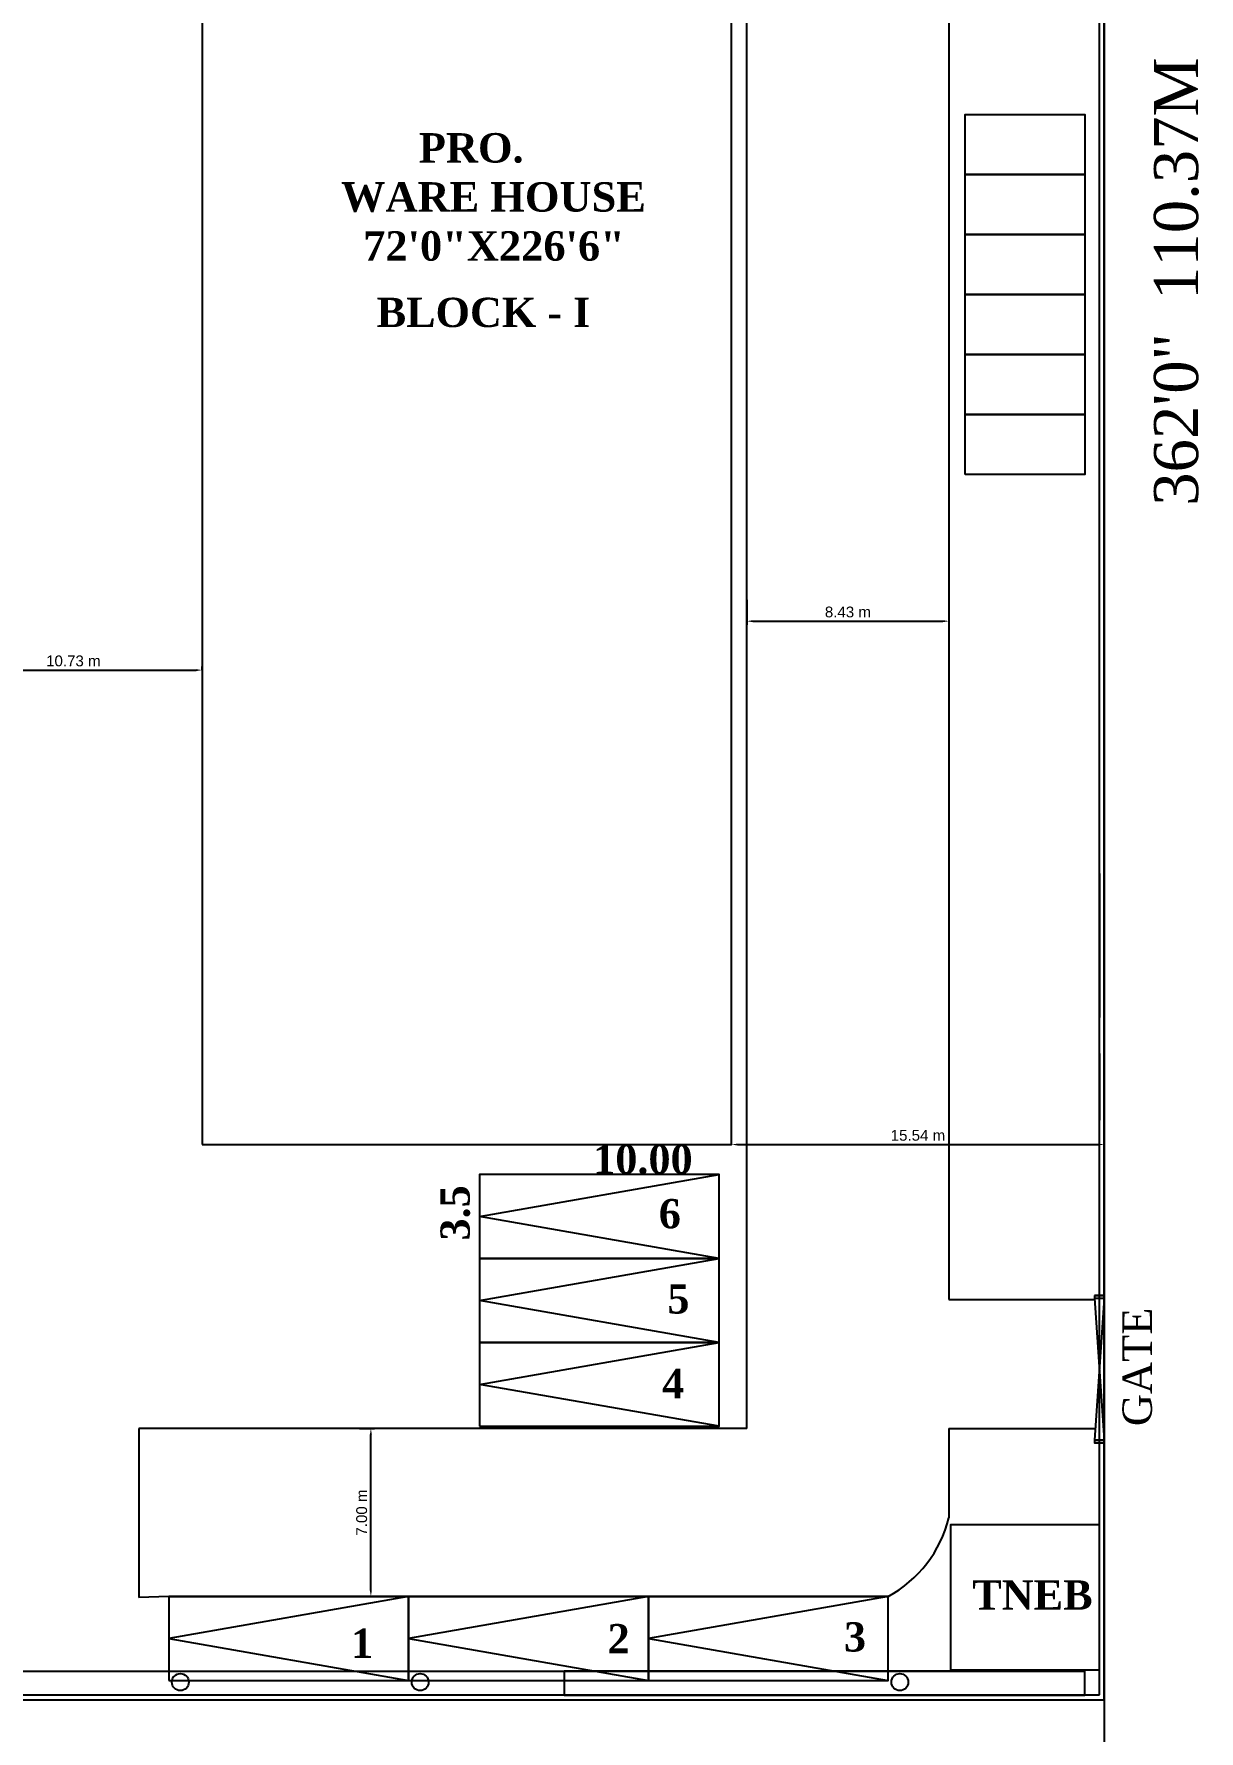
# Model space of a CAD drawing. Header units: metres. Extents: x -4258 to 185371, y -3317 to 113.
# Drawn here: x 4587.6 to 4636.2, y -681.1 to -610.3 of the extents above; entities that cross this region are included whole.
import ezdxf

# ---------------------------------------------------------------- set-up
doc = ezdxf.new("R2010")
doc.units = ezdxf.units.M
doc.header["$LTSCALE"] = 0.5
doc.header["$MEASUREMENT"] = 0
doc.linetypes.add('ACAD_ISO02W100', pattern=[15, 12, -3])
doc.styles.add('S', font='swiss.ttf')
doc.styles.get("Standard").update_dxf_attribs({"font": 'times.ttf'})
doc.dimstyles.new('METRIC', dxfattribs={"dimtxt": 0.45, "dimasz": 0.25, "dimexe": 0.15, "dimexo": 0.15, "dimgap": 0.15, "dimtad": 1, "dimzin": 0, "dimdsep": 46, "dimtxsty": 'S', "dimcen": 0, "dimclrd": 1, "dimclre": 1, "dimclrt": 5, "dimadec": 0, "dimazin": 2, "dimtfac": 1, "dimtix": 1, "dimtofl": 0, "dimtmove": 1, "dimatfit": 0, "dimfxl": 0, "dimtolj": 1, "dimtzin": 0, "dimarcsym": 0})

# ---------------------------------------------------------------- blocks, each defined once
blk = doc.blocks.new('*D667')
at = {"color": 1, "lineweight": -2}
for p, q in [((4617.373, -633.907), (4617.373, -634.949)), ((4625.801, -633.907), (4625.801, -634.949)), ((4617.623, -634.799), (4625.551, -634.799))]:
    blk.add_line(p, q, dxfattribs=at)
for points in [[(4617.623, -634.757), (4617.623, -634.841), (4617.373, -634.799)], [(4625.551, -634.757), (4625.551, -634.841), (4625.801, -634.799)]]:
    blk.add_solid(points, dxfattribs=at)
at = {"layer": 'Defpoints', "color": 0, "lineweight": -2}
for p in [(4617.373, -633.757), (4625.801, -633.757), (4625.801, -634.799)]:
    blk.add_point(p, dxfattribs=at)
at = {"color": 5, "lineweight": -2, "insert": (4621.587, -634.418), "char_height": 0.45, "attachment_point": 5, "style": 'S'}
blk.add_mtext('\\A1;8.43 m', dxfattribs=at)
blk = doc.blocks.new('*D668')
at = {"color": 1, "lineweight": -2}
for p, q in [((4601.221, -668.461), (4601.846, -668.461)), ((4601.696, -675.215), (4601.696, -668.711)), ((4601.221, -675.465), (4601.846, -675.465))]:
    blk.add_line(p, q, dxfattribs=at)
for points in [[(4601.655, -668.711), (4601.738, -668.711), (4601.696, -668.461)], [(4601.655, -675.215), (4601.738, -675.215), (4601.696, -675.465)]]:
    blk.add_solid(points, dxfattribs=at)
at = {"layer": 'Defpoints', "color": 0, "lineweight": -2}
for p in [(4601.071, -668.461), (4601.696, -668.461), (4601.071, -675.465)]:
    blk.add_point(p, dxfattribs=at)
at = {"color": 5, "lineweight": -2, "insert": (4601.315, -671.963), "char_height": 0.45, "attachment_point": 5, "rotation": 90, "style": 'S'}
blk.add_mtext('\\A1;7.00 m', dxfattribs=at)
blk = doc.blocks.new('*D673')
at = {"color": 1, "lineweight": -2}
for p, q in [((4583.925, -636.839), (4583.925, -636.689)), ((4594.658, -636.839), (4594.658, -636.689)), ((4584.175, -636.839), (4594.408, -636.839))]:
    blk.add_line(p, q, dxfattribs=at)
for points in [[(4584.175, -636.797), (4584.175, -636.88), (4583.925, -636.839)], [(4594.408, -636.797), (4594.408, -636.88), (4594.658, -636.839)]]:
    blk.add_solid(points, dxfattribs=at)
at = {"layer": 'Defpoints', "color": 0, "lineweight": -2}
for p in [(4583.925, -636.839), (4594.658, -636.839), (4594.658, -636.839)]:
    blk.add_point(p, dxfattribs=at)
at = {"color": 5, "lineweight": -2, "insert": (4589.291, -636.457), "char_height": 0.45, "attachment_point": 5, "style": 'S'}
blk.add_mtext('\\A1;10.73 m', dxfattribs=at)
blk = doc.blocks.new('*D674')
at = {"color": 1, "lineweight": -2}
for p, q in [((4616.738, -656.619), (4616.738, -656.469)), ((4632.276, -656.619), (4632.276, -656.469)), ((4616.988, -656.619), (4632.026, -656.619))]:
    blk.add_line(p, q, dxfattribs=at)
for points in [[(4616.988, -656.577), (4616.988, -656.66), (4616.738, -656.619)], [(4632.026, -656.577), (4632.026, -656.66), (4632.276, -656.619)]]:
    blk.add_solid(points, dxfattribs=at)
at = {"layer": 'Defpoints', "color": 0, "lineweight": -2}
for p in [(4616.738, -656.619), (4632.276, -656.619), (4632.276, -656.619)]:
    blk.add_point(p, dxfattribs=at)
at = {"color": 5, "lineweight": -2, "insert": (4624.507, -656.237), "char_height": 0.45, "attachment_point": 5, "style": 'S'}
blk.add_mtext('\\A1;15.54 m', dxfattribs=at)

msp = doc.modelspace()

# ---------------------------------------------------------------- linework, layer by layer
at = {"linetype": 'ByBlock'}
for p, q in [((4632.27593, -543.18996), (4632.27593, -698.98515)), ((4632.27593, -679.77195), (4632.27593, -568.75862)), ((4632.07149, -679.56751), (4632.07149, -568.96306)), ((4632.07149, -645.32363), (4632.07149, -629.68363)), ((4631.86704, -662.91572), (4632.27593, -662.91572)), ((4631.86704, -663.01795), (4632.27593, -668.94684)), ((4632.27593, -663.01795), (4631.86704, -668.94684)), ((4631.86704, -668.94684), (4632.27593, -668.94684)), ((4631.86704, -669.04906), (4632.27593, -669.04906)), ((4522.92593, -678.56862), (4631.47177, -678.56862)), ((4521.7226, -679.77195), (4632.27593, -679.77195)), ((4521.92704, -679.56751), (4632.07149, -679.56751))]:
    msp.add_line(p, q, dxfattribs=at)
for p, q in [((4617.37262, -668.46084), (4617.37262, -609.26179)), ((4625.80084, -609.26179), (4625.80084, -663.08224))]:
    msp.add_line(p, q)
at = {"linetype": 'ACAD_ISO02W100'}
msp.add_line((4632.07149, -645.32363), (4632.07149, -655.59696), dxfattribs=at)
at = {"lineweight": -2}
for p, q in [((4606.22177, -659.61627), (4616.22177, -657.86627)), ((4616.22177, -661.36627), (4606.22177, -659.61627)), ((4606.22177, -663.11627), (4616.22177, -661.36627)), ((4616.22177, -664.86627), (4606.22177, -663.11627)), ((4625.80084, -663.08224), (4631.87148, -663.08224)), ((4606.22177, -666.61627), (4616.22177, -664.86627)), ((4616.22177, -668.36627), (4606.22177, -666.61627)), ((4617.37262, -668.46084), (4592.02198, -668.46084)), ((4592.02198, -668.46084), (4592.02198, -675.50613)), ((4625.80084, -668.46084), (4625.80084, -672.17719)), ((4625.80084, -668.46084), (4631.87148, -668.46084)), ((4593.26723, -675.46529), (4592.02198, -675.50613)), ((4603.26723, -675.46529), (4593.26723, -677.21529)), ((4593.26723, -675.46529), (4623.26723, -675.46529)), ((4593.26723, -675.46529), (4623.26723, -675.46529)), ((4613.26723, -675.46529), (4603.26723, -677.21529)), ((4623.26723, -675.46529), (4613.26723, -677.21529)), ((4593.26723, -677.21529), (4603.26723, -678.96529)), ((4603.26723, -677.21529), (4613.26723, -678.96529)), ((4613.26723, -677.21529), (4623.26723, -678.96529))]:
    msp.add_line(p, q, dxfattribs=at)
at = {"linetype": 'ByBlock'}
for points in [[(4594.65815, -656.61862), (4616.73815, -656.61862), (4616.73815, -587.15862), (4594.65815, -587.15862)], [(4631.86704, -662.91572), (4631.86704, -663.01795), (4632.27593, -663.01795), (4632.27593, -662.91572)], [(4631.86704, -668.94684), (4631.86704, -669.04906), (4632.27593, -669.04906), (4632.27593, -668.94684)]]:
    msp.add_lwpolyline(points, close=True, dxfattribs=at)
at = {"linetype": 'Continuous'}
for points in [[(4626.47177, -616.17813), (4626.47177, -613.67813), (4631.47177, -613.67813), (4631.47177, -616.17813)], [(4626.47177, -618.67813), (4626.47177, -616.17813), (4631.47177, -616.17813), (4631.47177, -618.67813)], [(4626.47177, -621.17813), (4626.47177, -618.67813), (4631.47177, -618.67813), (4631.47177, -621.17813)], [(4626.47177, -623.67813), (4626.47177, -621.17813), (4631.47177, -621.17813), (4631.47177, -623.67813)], [(4626.47177, -626.17813), (4626.47177, -623.67813), (4631.47177, -623.67813), (4631.47177, -626.17813)], [(4626.47177, -628.67813), (4626.47177, -626.17813), (4631.47177, -626.17813), (4631.47177, -628.67813)]]:
    msp.add_lwpolyline(points, close=True, dxfattribs=at)
at = {"lineweight": -2}
for points in [[(4606.22177, -661.36627), (4616.22177, -661.36627), (4616.22177, -657.86627), (4606.22177, -657.86627)], [(4606.22177, -664.86627), (4616.22177, -664.86627), (4616.22177, -661.36627), (4606.22177, -661.36627)], [(4606.22177, -668.36627), (4616.22177, -668.36627), (4616.22177, -664.86627), (4606.22177, -664.86627)], [(4632.07149, -672.47945), (4625.8592, -672.47945), (4625.8592, -678.51859), (4632.07149, -678.51859)], [(4593.26723, -678.96529), (4603.26723, -678.96529), (4603.26723, -675.46529), (4593.26723, -675.46529)], [(4603.26723, -678.96529), (4613.26723, -678.96529), (4613.26723, -675.46529), (4603.26723, -675.46529)], [(4613.26723, -678.96529), (4623.26723, -678.96529), (4623.26723, -675.46529), (4613.26723, -675.46529)]]:
    msp.add_lwpolyline(points, close=True, dxfattribs=at)
msp.add_lwpolyline([(4609.75684, -678.56862), (4609.75684, -679.56862), (4631.47177, -679.56862), (4631.47177, -678.56862), (4609.75684, -678.56862)])
for centre in [(4593.75184, -679.02856), (4603.75184, -679.02856), (4623.75184, -679.02856)]:
    msp.add_circle(centre, 0.3535, dxfattribs=at)
msp.add_arc((4620.75046, -670.90585), 5.20794, 298.8983689, 345.8704294, dxfattribs=at)

# ---------------------------------------------------------------- texts
at = {"linetype": 'ByBlock', "insert": (4634.34961, -629.98517), "char_height": 1.84, "width": 28.066335, "attachment_point": 1, "rotation": 90}
msp.add_mtext('362\'0"  110.37M', dxfattribs=at)
at = {"attachment_point": 1}
for s, insert, char_height, width in [('\\A1;{\\fTimes New Roman|b1|i0|c0|p18;        PRO.\\P WARE HOUSE\\P   72\'0"X226\'6"}', (4599.9867, -614.45058), 1.2266667, 16.6221649), ('\\A1;{\\fTimes New Roman|b1|i0|c0|p18;BLOCK - I}', (4601.93748, -621.31415), 1.22, 16.5318271), ('\\A1;{\\fTimes New Roman|b1|i0|c0|p18;10.00}', (4610.96715, -656.62159), 1.22, 16.5318271), ('\\A1;{\\fTimes New Roman|b1|i0|c0|p18;6}', (4613.70122, -658.89004), 1.22, 16.5318271), ('\\A1;{\\fTimes New Roman|b1|i0|c0|p18;5}', (4614.0595, -662.44369), 1.22, 16.5318271), ('\\A1;{\\fTimes New Roman|b1|i0|c0|p18;4}', (4613.8354, -665.9748), 1.22, 16.5318271), ('\\A1;{\\fTimes New Roman|b1|i0|c0|p18;TNEB}', (4626.77176, -674.78766), 1.22, 16.5318271), ('\\A1;{\\fTimes New Roman|b1|i0|c0|p18;1}', (4600.86881, -676.80429), 1.22, 16.5318271), ('\\A1;{\\fTimes New Roman|b1|i0|c0|p18;2}', (4611.5685, -676.61047), 1.22, 16.5318271), ('\\A1;{\\fTimes New Roman|b1|i0|c0|p18;3}', (4621.42299, -676.53495), 1.22, 16.5318271)]:
    msp.add_mtext(s, dxfattribs=dict(at, insert=insert, char_height=char_height, width=width))
at = {"attachment_point": 1, "rotation": 90}
for s, insert, char_height, width in [('\\A1;{\\fTimes New Roman|b1|i0|c0|p18;3.5}', (4604.59758, -660.62112), 1.22, 16.5318271), ('\\A1;GATE', (4633.03445, -668.35757), 1.226667, 16.6221649)]:
    msp.add_mtext(s, dxfattribs=dict(at, insert=insert, char_height=char_height, width=width))

# ---------------------------------------------------------------- dimensions: what is measured, and where the dimension line sits
at = {"lineweight": -2}
for p1, p2, distance, picture, middle in [((4617.37262, -633.75749), (4625.80084, -633.75749), -1.04157, '*D667', (4621.58673, -634.4178)), ((4583.92482, -636.83862), (4594.65815, -636.83862), 0, '*D673', (4589.29149, -636.45736)), ((4616.73815, -656.61862), (4632.27593, -656.61862), 0, '*D674', (4624.50704, -656.23736)), ((4601.07113, -675.46529), (4601.07113, -668.46084), -0.62533, '*D668', (4601.3152, -671.96306))]:
    dim = msp.add_aligned_dim(p1=p1, p2=p2, distance=distance, dimstyle='METRIC', override={"dimpost": ' m', "dimfxl": 3}, dxfattribs=at)
    dim.commit()
    dim.dimension.update_dxf_attribs({"geometry": picture, "text_midpoint": middle})

doc.saveas('drawing.dxf')
